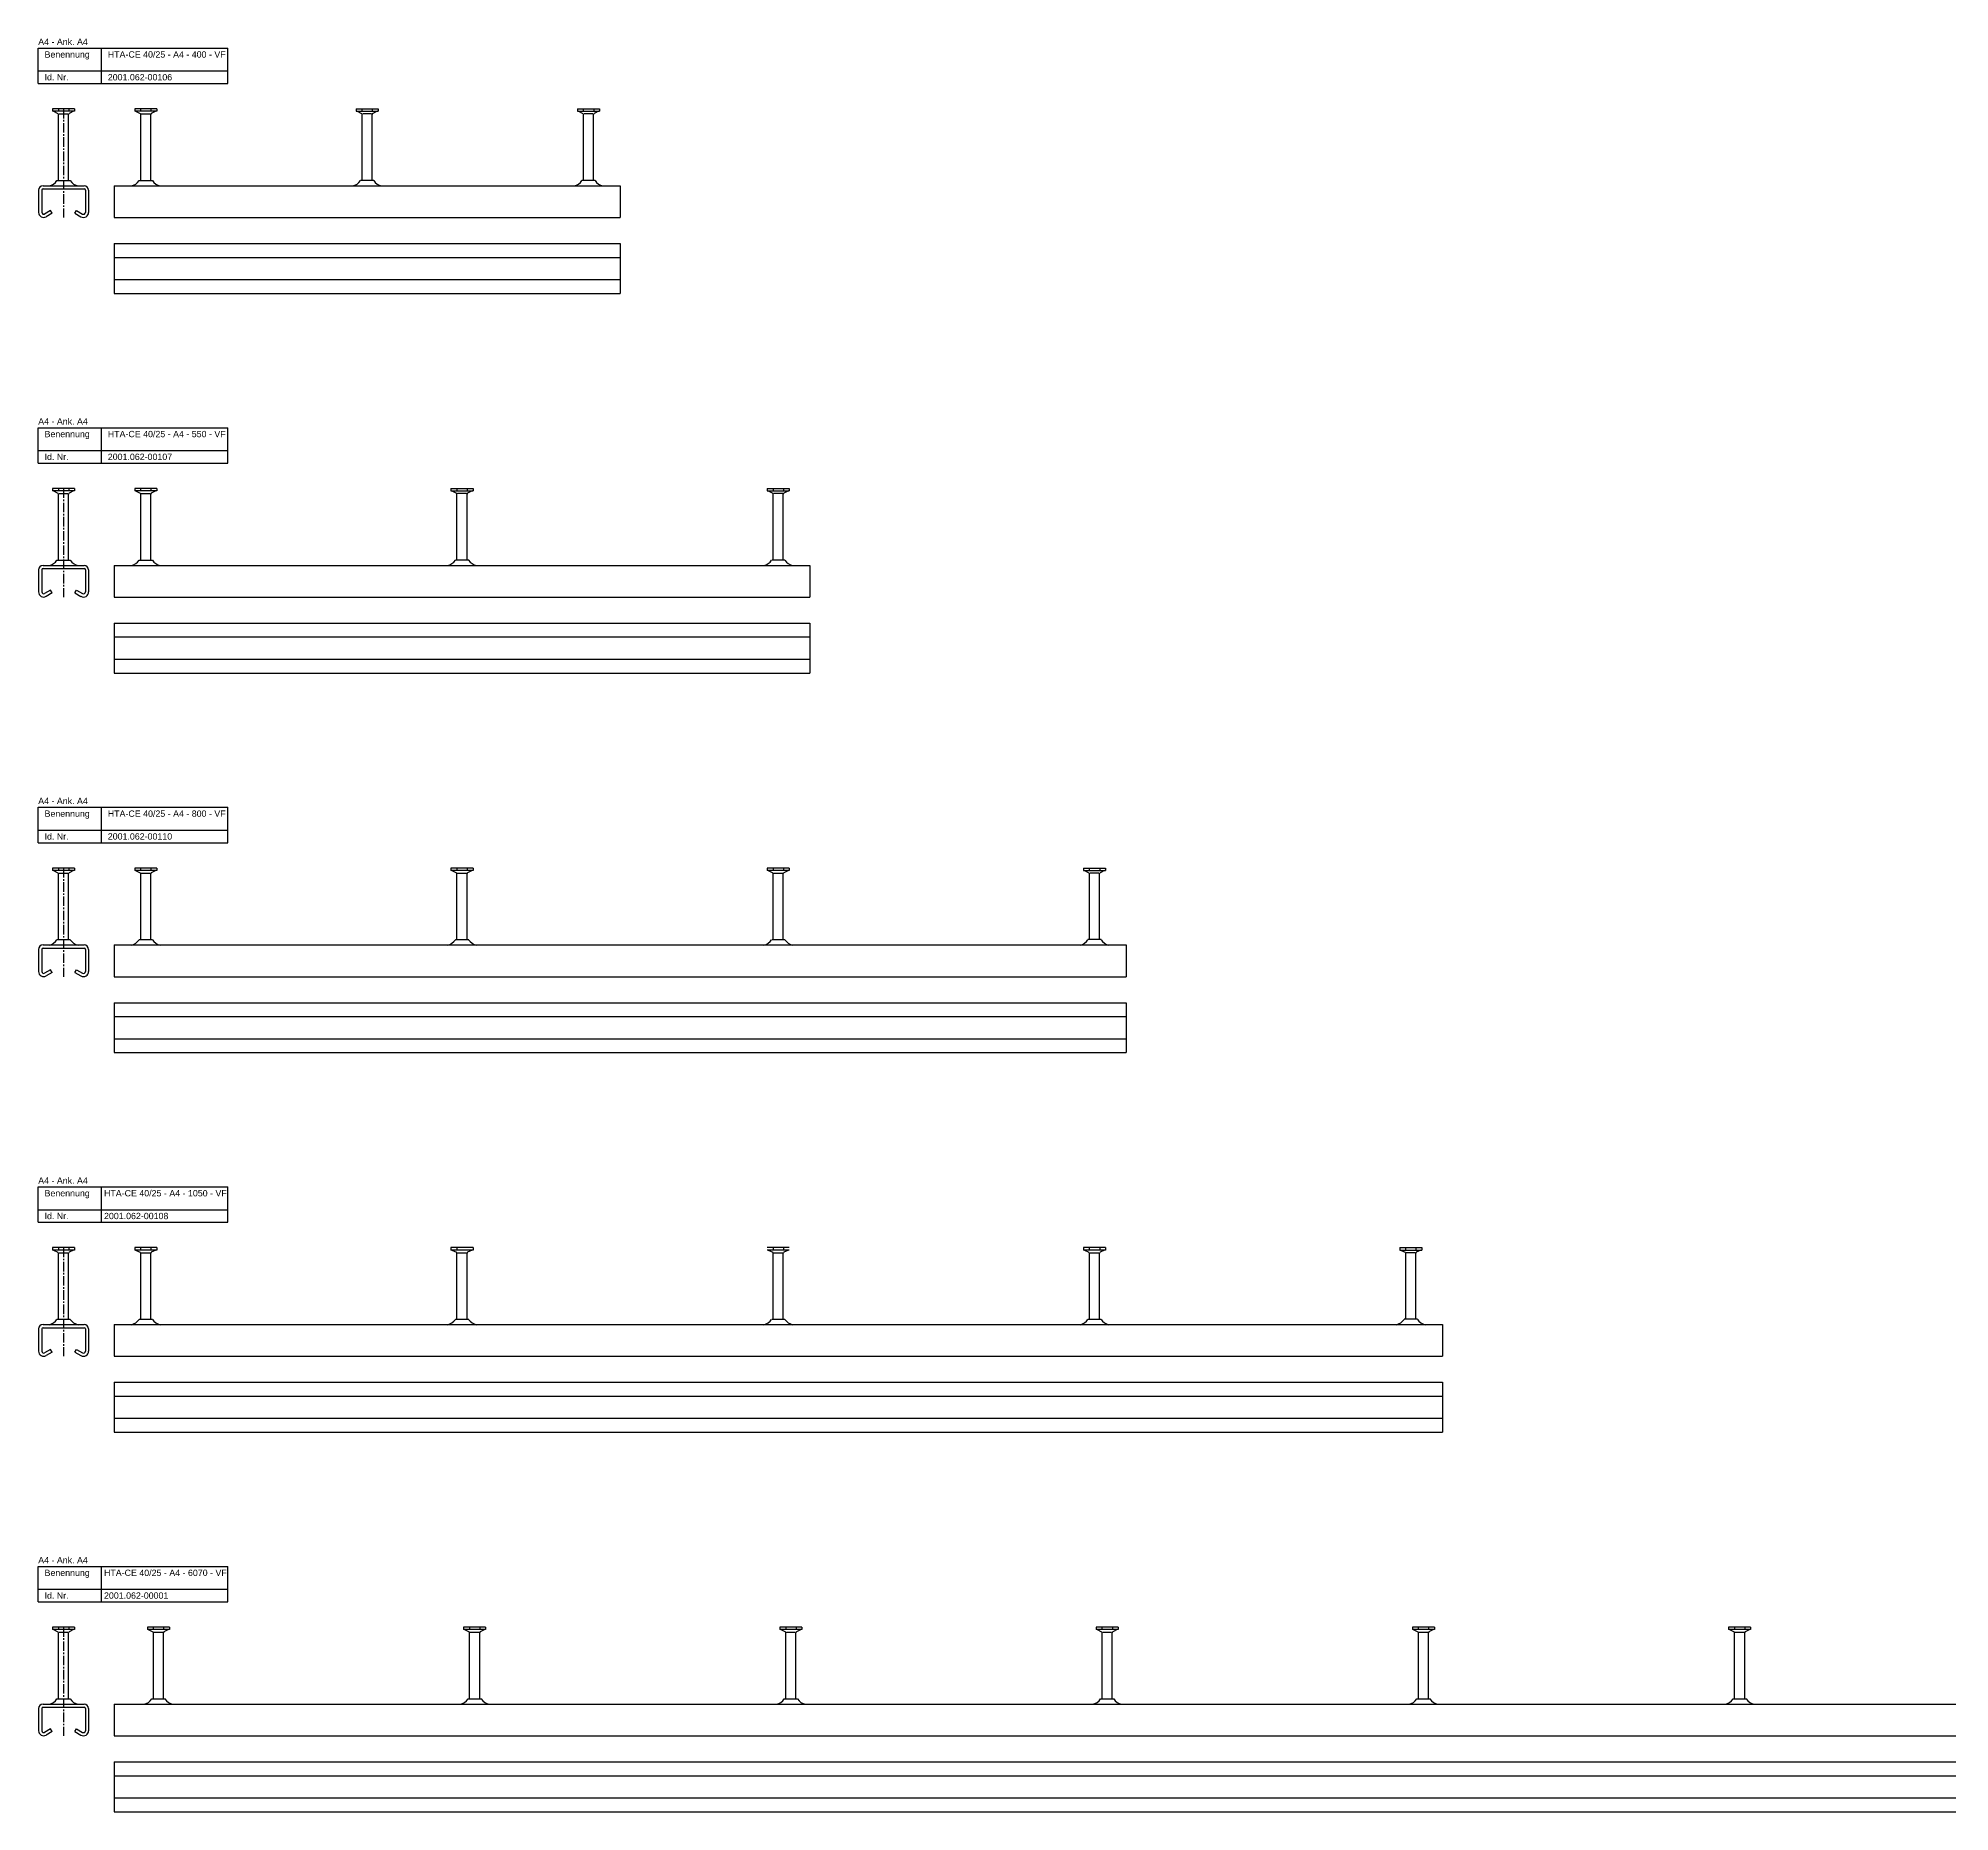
# Model space of a CAD drawing. Header units: millimetres. Extents: x 11969 to 26348, y -459 to 2743.
# Drawn here: x 20218 to 21729, y -159 to 1243 of the extents above; entities that cross this region are included whole.
import ezdxf

# ---------------------------------------------------------------- set-up
doc = ezdxf.new("R2010")
doc.units = ezdxf.units.MM
doc.header["$LTSCALE"] = 10
doc.linetypes.add('MITTE2', pattern=[1.125, 0.75, -0.125, 0.125, -0.125])
doc.layers.add('HALFEN', color=2, linetype='CONTINUOUS')
doc.styles.add('ARIAL50', font='arial.ttf', dxfattribs={"height": 5})

msp = doc.modelspace()

# ---------------------------------------------------------------- linework, layer by layer
at = {"layer": 'HALFEN'}
for p, q in [((20218.2, 1235.2), (20368.2, 1235.2)), ((20218.2, 1207.2), (20218.2, 1235.2)), ((20268.2, 1207.2), (20268.2, 1235.2)), ((20368.2, 1207.2), (20368.2, 1235.2)), ((20218.2, 1217.2), (20368.2, 1217.2)), ((20218.2, 1207.2), (20368.2, 1207.2)), ((20246.9, 1187.2), (20229.5, 1187.2)), ((20229.5, 1187.2), (20229.5, 1185.3)), ((20246.9, 1185.3), (20229.5, 1185.3)), ((20230.2, 1185.3), (20233.8, 1183.5)), ((20234.1, 1187), (20234.1, 1185.6)), ((20234.2, 1130.6), (20234.2, 1182.8)), ((20234.7, 1183.2), (20241.7, 1183.2)), ((20242.2, 1130.6), (20242.2, 1182.8)), ((20242.3, 1187), (20242.3, 1185.6)), ((20246.2, 1185.3), (20242.6, 1183.5)), ((20246.9, 1187.2), (20246.9, 1185.3)), ((20311.9, 1187.2), (20294.5, 1187.2)), ((20294.5, 1187.2), (20294.5, 1185.3)), ((20311.9, 1185.3), (20294.5, 1185.3)), ((20295.2, 1185.3), (20298.8, 1183.5)), ((20299.1, 1187), (20299.1, 1185.6)), ((20299.2, 1130.6), (20299.2, 1182.8)), ((20299.7, 1183.2), (20306.7, 1183.2)), ((20307.2, 1130.6), (20307.2, 1182.8)), ((20307.3, 1187), (20307.3, 1185.6)), ((20311.2, 1185.3), (20307.6, 1183.5)), ((20311.9, 1187.2), (20311.9, 1185.3)), ((20469.5, 1187.2), (20486.9, 1187.2)), ((20469.5, 1187.2), (20469.5, 1185.3)), ((20469.5, 1185.3), (20486.9, 1185.3)), ((20470.2, 1185.3), (20473.8, 1183.5)), ((20474.1, 1187), (20474.1, 1185.6)), ((20474.2, 1130.6), (20474.2, 1182.8)), ((20481.7, 1183.2), (20474.7, 1183.2)), ((20482.2, 1130.6), (20482.2, 1182.8)), ((20482.3, 1187), (20482.3, 1185.6)), ((20486.2, 1185.3), (20482.6, 1183.5)), ((20486.9, 1187.2), (20486.9, 1185.3)), ((20644.5, 1187.2), (20661.9, 1187.2)), ((20644.5, 1187.2), (20644.5, 1185.3)), ((20644.5, 1185.3), (20661.9, 1185.3)), ((20645.2, 1185.3), (20648.8, 1183.5)), ((20649.1, 1187), (20649.1, 1185.6)), ((20649.2, 1130.6), (20649.2, 1182.8)), ((20656.7, 1183.2), (20649.7, 1183.2)), ((20657.2, 1130.6), (20657.2, 1182.8)), ((20657.3, 1187), (20657.3, 1185.6)), ((20661.2, 1185.3), (20657.6, 1183.5)), ((20661.9, 1187.2), (20661.9, 1185.3)), ((20218.5, 1122.9), (20218.5, 1105.4)), ((20221, 1122.9), (20221, 1105.4)), ((20222, 1126.4), (20254.5, 1126.4)), ((20222, 1123.9), (20254.5, 1123.9)), ((20233, 1130.6), (20243.5, 1130.6)), ((20255.5, 1122.9), (20255.5, 1105.4)), ((20258, 1122.9), (20258, 1105.4)), ((20278.2, 1126.4), (20678.2, 1126.4)), ((20278.2, 1126.4), (20278.2, 1101.3)), ((20298, 1130.6), (20308.5, 1130.6)), ((20483.5, 1130.6), (20473, 1130.6)), ((20658.5, 1130.6), (20648, 1130.6)), ((20678.2, 1126.4), (20678.2, 1101.3)), ((20227.9, 1106.8), (20223.2, 1104.1)), ((20229.2, 1104.7), (20224.5, 1101.9)), ((20229.2, 1104.7), (20227.9, 1106.8)), ((20247.2, 1104.7), (20248.5, 1106.8)), ((20247.2, 1104.7), (20251.9, 1101.9)), ((20248.5, 1106.8), (20253.2, 1104.1)), ((20278.2, 1101.3), (20678.2, 1101.3)), ((20278.2, 1080.8), (20678.2, 1080.8)), ((20278.2, 1080.8), (20278.2, 1041.3)), ((20678.2, 1080.8), (20678.2, 1041.3)), ((20278.2, 1069.8), (20678.2, 1069.8)), ((20278.2, 1052.3), (20678.2, 1052.3)), ((20278.2, 1041.3), (20678.2, 1041.3)), ((20218.2, 935.2), (20368.2, 935.2)), ((20218.2, 907.2), (20218.2, 935.2)), ((20268.2, 907.2), (20268.2, 935.2)), ((20368.2, 907.2), (20368.2, 935.2)), ((20218.2, 917.2), (20368.2, 917.2)), ((20218.2, 907.2), (20368.2, 907.2)), ((20246.9, 887.2), (20229.5, 887.2)), ((20229.5, 887.2), (20229.5, 885.3)), ((20246.9, 885.3), (20229.5, 885.3)), ((20230.2, 885.3), (20233.8, 883.5)), ((20234.1, 887), (20234.1, 885.6)), ((20234.2, 830.6), (20234.2, 882.8)), ((20234.7, 883.2), (20241.7, 883.2)), ((20242.2, 830.6), (20242.2, 882.8)), ((20242.3, 887), (20242.3, 885.6)), ((20246.2, 885.3), (20242.6, 883.5)), ((20246.9, 887.2), (20246.9, 885.3)), ((20311.9, 887.2), (20294.5, 887.2)), ((20294.5, 887.2), (20294.5, 885.3)), ((20311.9, 885.3), (20294.5, 885.3)), ((20295.2, 885.3), (20298.8, 883.5)), ((20299.1, 887), (20299.1, 885.6)), ((20299.2, 830.6), (20299.2, 882.8)), ((20299.7, 883.2), (20306.7, 883.2)), ((20307.2, 830.6), (20307.2, 882.8)), ((20307.3, 887), (20307.3, 885.6)), ((20311.2, 885.3), (20307.6, 883.5)), ((20311.9, 887.2), (20311.9, 885.3)), ((20544.5, 887.2), (20561.9, 887.2)), ((20544.5, 887.2), (20544.5, 885.3)), ((20544.5, 885.3), (20561.9, 885.3)), ((20545.2, 885.3), (20548.8, 883.5)), ((20549.1, 887), (20549.1, 885.6)), ((20549.2, 830.6), (20549.2, 882.8)), ((20556.7, 883.2), (20549.7, 883.2)), ((20557.2, 830.6), (20557.2, 882.8)), ((20557.3, 887), (20557.3, 885.6)), ((20561.2, 885.3), (20557.6, 883.5)), ((20561.9, 887.2), (20561.9, 885.3)), ((20794.5, 887.2), (20811.9, 887.2)), ((20794.5, 887.2), (20794.5, 885.3)), ((20794.5, 885.3), (20811.9, 885.3)), ((20795.2, 885.3), (20798.8, 883.5)), ((20799.1, 887), (20799.1, 885.6)), ((20799.2, 830.6), (20799.2, 882.8)), ((20806.7, 883.2), (20799.7, 883.2)), ((20807.2, 830.6), (20807.2, 882.8)), ((20807.3, 887), (20807.3, 885.6)), ((20811.2, 885.3), (20807.6, 883.5)), ((20811.9, 887.2), (20811.9, 885.3)), ((20218.5, 822.9), (20218.5, 805.4)), ((20221, 822.9), (20221, 805.4)), ((20222, 826.4), (20254.5, 826.4)), ((20222, 823.9), (20254.5, 823.9)), ((20233, 830.6), (20243.5, 830.6)), ((20255.5, 822.9), (20255.5, 805.4)), ((20258, 822.9), (20258, 805.4)), ((20278.2, 826.4), (20828.2, 826.4)), ((20278.2, 826.4), (20278.2, 801.3)), ((20298, 830.6), (20308.5, 830.6)), ((20558.5, 830.6), (20548, 830.6)), ((20808.5, 830.6), (20798, 830.6)), ((20828.2, 826.4), (20828.2, 801.3)), ((20227.9, 806.8), (20223.2, 804.1)), ((20229.2, 804.7), (20224.5, 801.9)), ((20229.2, 804.7), (20227.9, 806.8)), ((20247.2, 804.7), (20248.5, 806.8)), ((20247.2, 804.7), (20251.9, 801.9)), ((20248.5, 806.8), (20253.2, 804.1)), ((20278.2, 801.3), (20828.2, 801.3)), ((20278.2, 780.8), (20828.2, 780.8)), ((20278.2, 780.8), (20278.2, 741.3)), ((20828.2, 780.8), (20828.2, 741.3)), ((20278.2, 769.8), (20828.2, 769.8)), ((20278.2, 752.3), (20828.2, 752.3)), ((20278.2, 741.3), (20828.2, 741.3)), ((20218.2, 635.2), (20368.2, 635.2)), ((20218.2, 607.2), (20218.2, 635.2)), ((20268.2, 607.2), (20268.2, 635.2)), ((20368.2, 607.2), (20368.2, 635.2)), ((20218.2, 617.2), (20368.2, 617.2)), ((20218.2, 607.2), (20368.2, 607.2)), ((20246.9, 587.2), (20229.5, 587.2)), ((20229.5, 587.2), (20229.5, 585.3)), ((20246.9, 585.3), (20229.5, 585.3)), ((20230.2, 585.3), (20233.8, 583.5)), ((20234.1, 587), (20234.1, 585.6)), ((20234.2, 530.6), (20234.2, 582.8)), ((20234.7, 583.2), (20241.7, 583.2)), ((20242.2, 530.6), (20242.2, 582.8)), ((20242.3, 587), (20242.3, 585.6)), ((20246.2, 585.3), (20242.6, 583.5)), ((20246.9, 587.2), (20246.9, 585.3)), ((20311.9, 587.2), (20294.5, 587.2)), ((20294.5, 587.2), (20294.5, 585.3)), ((20311.9, 585.3), (20294.5, 585.3)), ((20295.2, 585.3), (20298.8, 583.5)), ((20299.1, 587), (20299.1, 585.6)), ((20299.2, 530.6), (20299.2, 582.8)), ((20299.7, 583.2), (20306.7, 583.2)), ((20307.2, 530.6), (20307.2, 582.8)), ((20307.3, 587), (20307.3, 585.6)), ((20311.2, 585.3), (20307.6, 583.5)), ((20311.9, 587.2), (20311.9, 585.3)), ((20561.9, 587.2), (20544.5, 587.2)), ((20544.5, 587.2), (20544.5, 585.3)), ((20561.9, 585.3), (20544.5, 585.3)), ((20545.2, 585.3), (20548.8, 583.5)), ((20549.1, 587), (20549.1, 585.6)), ((20549.2, 530.6), (20549.2, 582.8)), ((20549.7, 583.2), (20556.7, 583.2)), ((20557.2, 530.6), (20557.2, 582.8)), ((20557.3, 587), (20557.3, 585.6)), ((20561.2, 585.3), (20557.6, 583.5)), ((20561.9, 587.2), (20561.9, 585.3)), ((20811.9, 587.2), (20794.5, 587.2)), ((20794.5, 587.2), (20794.5, 585.3)), ((20811.9, 585.3), (20794.5, 585.3)), ((20795.2, 585.3), (20798.8, 583.5)), ((20799.1, 587), (20799.1, 585.6)), ((20799.2, 530.6), (20799.2, 582.8)), ((20799.7, 583.2), (20806.7, 583.2)), ((20807.2, 530.6), (20807.2, 582.8)), ((20807.3, 587), (20807.3, 585.6)), ((20811.2, 585.3), (20807.6, 583.5)), ((20811.9, 587.2), (20811.9, 585.3)), ((21044.5, 587.2), (21061.9, 587.2)), ((21044.5, 587.2), (21044.5, 585.3)), ((21044.5, 585.3), (21061.9, 585.3)), ((21045.2, 585.3), (21048.8, 583.5)), ((21049.1, 587), (21049.1, 585.6)), ((21049.2, 530.6), (21049.2, 582.8)), ((21056.7, 583.2), (21049.7, 583.2)), ((21057.2, 530.6), (21057.2, 582.8)), ((21057.3, 587), (21057.3, 585.6)), ((21061.2, 585.3), (21057.6, 583.5)), ((21061.9, 587.2), (21061.9, 585.3)), ((20233, 530.6), (20243.5, 530.6)), ((20298, 530.6), (20308.5, 530.6)), ((20548, 530.6), (20558.5, 530.6)), ((20798, 530.6), (20808.5, 530.6)), ((21058.5, 530.6), (21048, 530.6)), ((20218.5, 522.9), (20218.5, 505.4)), ((20221, 522.9), (20221, 505.4)), ((20222, 526.4), (20254.5, 526.4)), ((20222, 523.9), (20254.5, 523.9)), ((20255.5, 522.9), (20255.5, 505.4)), ((20258, 522.9), (20258, 505.4)), ((20278.2, 526.4), (21078.2, 526.4)), ((20278.2, 526.4), (20278.2, 501.3)), ((21078.2, 526.4), (21078.2, 501.3)), ((20227.9, 506.8), (20223.2, 504.1)), ((20229.2, 504.7), (20224.5, 501.9)), ((20229.2, 504.7), (20227.9, 506.8)), ((20247.2, 504.7), (20248.5, 506.8)), ((20247.2, 504.7), (20251.9, 501.9)), ((20248.5, 506.8), (20253.2, 504.1)), ((20278.2, 501.3), (21078.2, 501.3)), ((20278.2, 480.8), (21078.2, 480.8)), ((20278.2, 480.8), (20278.2, 441.3)), ((20278.2, 469.8), (21078.2, 469.8)), ((21078.2, 480.8), (21078.2, 441.3)), ((20278.2, 452.3), (21078.2, 452.3)), ((20278.2, 441.3), (21078.2, 441.3)), ((20218.2, 335.2), (20368.2, 335.2)), ((20218.2, 307.2), (20218.2, 335.2)), ((20268.2, 307.2), (20268.2, 335.2)), ((20368.2, 307.2), (20368.2, 335.2)), ((20218.2, 317.2), (20368.2, 317.2)), ((20218.2, 307.2), (20368.2, 307.2)), ((20246.9, 287.2), (20229.5, 287.2)), ((20229.5, 287.2), (20229.5, 285.3)), ((20246.9, 287.2), (20246.9, 285.3)), ((20311.9, 287.2), (20294.5, 287.2)), ((20294.5, 287.2), (20294.5, 285.3)), ((20311.9, 287.2), (20311.9, 285.3)), ((20561.9, 287.2), (20544.5, 287.2)), ((20544.5, 287.2), (20544.5, 285.3)), ((20561.9, 287.2), (20561.9, 285.3)), ((20811.9, 287.2), (20794.5, 287.2)), ((21061.9, 287.2), (21044.5, 287.2)), ((21044.5, 287.2), (21044.5, 285.3)), ((21061.9, 287.2), (21061.9, 285.3)), ((21294.5, 287.2), (21311.9, 287.2)), ((21294.5, 287.2), (21294.5, 285.3)), ((21311.9, 287.2), (21311.9, 285.3)), ((20246.9, 285.3), (20229.5, 285.3)), ((20230.2, 285.3), (20233.8, 283.5)), ((20234.1, 287), (20234.1, 285.6)), ((20234.2, 230.6), (20234.2, 282.8)), ((20234.7, 283.2), (20241.7, 283.2)), ((20242.2, 230.6), (20242.2, 282.8)), ((20242.3, 287), (20242.3, 285.6)), ((20246.2, 285.3), (20242.6, 283.5)), ((20311.9, 285.3), (20294.5, 285.3)), ((20295.2, 285.3), (20298.8, 283.5)), ((20299.1, 287), (20299.1, 285.6)), ((20299.2, 230.6), (20299.2, 282.8)), ((20299.7, 283.2), (20306.7, 283.2)), ((20307.2, 230.6), (20307.2, 282.8)), ((20307.3, 287), (20307.3, 285.6)), ((20311.2, 285.3), (20307.6, 283.5)), ((20561.9, 285.3), (20544.5, 285.3)), ((20545.2, 285.3), (20548.8, 283.5)), ((20549.1, 287), (20549.1, 285.6)), ((20549.2, 230.6), (20549.2, 282.8)), ((20549.7, 283.2), (20556.7, 283.2)), ((20557.2, 230.6), (20557.2, 282.8)), ((20561.2, 285.3), (20557.6, 283.5)), ((20811.9, 285.3), (20794.5, 285.3)), ((20795.2, 285.3), (20798.8, 283.5)), ((20799.1, 287), (20799.1, 285.6)), ((20799.2, 230.6), (20799.2, 282.8)), ((20799.7, 283.2), (20806.7, 283.2)), ((20807.2, 230.6), (20807.2, 282.8)), ((20807.3, 287), (20807.3, 285.6)), ((20811.2, 285.3), (20807.6, 283.5)), ((21061.9, 285.3), (21044.5, 285.3)), ((21045.2, 285.3), (21048.8, 283.5)), ((21049.1, 287), (21049.1, 285.6)), ((21049.2, 230.6), (21049.2, 282.8)), ((21049.7, 283.2), (21056.7, 283.2)), ((21057.2, 230.6), (21057.2, 282.8)), ((21057.3, 287), (21057.3, 285.6)), ((21061.2, 285.3), (21057.6, 283.5)), ((21294.5, 285.3), (21311.9, 285.3)), ((21295.2, 285.3), (21298.8, 283.5)), ((21299.1, 287), (21299.1, 285.6)), ((21299.2, 230.6), (21299.2, 282.8)), ((21306.7, 283.2), (21299.7, 283.2)), ((21307.2, 230.6), (21307.2, 282.8)), ((21307.3, 287), (21307.3, 285.6)), ((21311.2, 285.3), (21307.6, 283.5)), ((20233, 230.6), (20243.5, 230.6)), ((20298, 230.6), (20308.5, 230.6)), ((20548, 230.6), (20558.5, 230.6)), ((20798, 230.6), (20808.5, 230.6)), ((21048, 230.6), (21058.5, 230.6)), ((21308.5, 230.6), (21298, 230.6)), ((20218.5, 222.9), (20218.5, 205.4)), ((20221, 222.9), (20221, 205.4)), ((20222, 226.4), (20254.5, 226.4)), ((20222, 223.9), (20254.5, 223.9)), ((20255.5, 222.9), (20255.5, 205.4)), ((20258, 222.9), (20258, 205.4)), ((20278.2, 226.4), (21328.2, 226.4)), ((20278.2, 226.4), (20278.2, 201.3)), ((21328.2, 226.4), (21328.2, 201.3)), ((20227.9, 206.8), (20223.2, 204.1)), ((20229.2, 204.7), (20224.5, 201.9)), ((20229.2, 204.7), (20227.9, 206.8)), ((20247.2, 204.7), (20248.5, 206.8)), ((20247.2, 204.7), (20251.9, 201.9)), ((20248.5, 206.8), (20253.2, 204.1)), ((20278.2, 201.3), (21328.2, 201.3)), ((20278.2, 180.8), (21328.2, 180.8)), ((20278.2, 180.8), (20278.2, 141.3)), ((20278.2, 169.8), (21328.2, 169.8)), ((21328.2, 180.8), (21328.2, 141.3)), ((20278.2, 152.3), (21328.2, 152.3)), ((20278.2, 141.3), (21328.2, 141.3)), ((20218.2, 35.2), (20368.2, 35.2)), ((20218.2, 7.2), (20218.2, 35.2)), ((20268.2, 7.2), (20268.2, 35.2)), ((20368.2, 7.2), (20368.2, 35.2)), ((20218.2, 17.2), (20368.2, 17.2)), ((20218.2, 7.2), (20368.2, 7.2)), ((20246.9, -12.8), (20229.5, -12.8)), ((20229.5, -12.8), (20229.5, -14.7)), ((20246.9, -14.7), (20229.5, -14.7)), ((20230.2, -14.7), (20233.8, -16.5)), ((20234.1, -13), (20234.1, -14.4)), ((20242.3, -13), (20242.3, -14.4)), ((20246.2, -14.7), (20242.6, -16.5)), ((20246.9, -12.8), (20246.9, -14.7)), ((20321.9, -12.8), (20304.5, -12.8)), ((20304.5, -12.8), (20304.5, -14.7)), ((20321.9, -14.7), (20304.5, -14.7)), ((20305.2, -14.7), (20308.8, -16.5)), ((20309.1, -13), (20309.1, -14.4)), ((20317.3, -13), (20317.3, -14.4)), ((20321.2, -14.7), (20317.6, -16.5)), ((20321.9, -12.8), (20321.9, -14.7)), ((20571.9, -12.8), (20554.5, -12.8)), ((20554.5, -12.8), (20554.5, -14.7)), ((20571.9, -14.7), (20554.5, -14.7)), ((20555.2, -14.7), (20558.8, -16.5)), ((20559.1, -13), (20559.1, -14.4)), ((20567.3, -13), (20567.3, -14.4)), ((20571.2, -14.7), (20567.6, -16.5)), ((20571.9, -12.8), (20571.9, -14.7)), ((20821.9, -12.8), (20804.5, -12.8)), ((20804.5, -12.8), (20804.5, -14.7)), ((20821.9, -14.7), (20804.5, -14.7)), ((20805.2, -14.7), (20808.8, -16.5)), ((20809.1, -13), (20809.1, -14.4)), ((20817.3, -13), (20817.3, -14.4)), ((20821.2, -14.7), (20817.6, -16.5)), ((20821.9, -12.8), (20821.9, -14.7)), ((21071.9, -12.8), (21054.5, -12.8)), ((21054.5, -12.8), (21054.5, -14.7)), ((21071.9, -14.7), (21054.5, -14.7)), ((21055.2, -14.7), (21058.8, -16.5)), ((21059.1, -13), (21059.1, -14.4)), ((21067.3, -13), (21067.3, -14.4)), ((21071.2, -14.7), (21067.6, -16.5)), ((21071.9, -12.8), (21071.9, -14.7)), ((21321.9, -12.8), (21304.5, -12.8)), ((21304.5, -12.8), (21304.5, -14.7)), ((21321.9, -14.7), (21304.5, -14.7)), ((21305.2, -14.7), (21308.8, -16.5)), ((21309.1, -13), (21309.1, -14.4)), ((21317.3, -13), (21317.3, -14.4)), ((21321.2, -14.7), (21317.6, -16.5)), ((21321.9, -12.8), (21321.9, -14.7)), ((21571.9, -12.8), (21554.5, -12.8)), ((21554.5, -12.8), (21554.5, -14.7)), ((21571.9, -14.7), (21554.5, -14.7)), ((21555.2, -14.7), (21558.8, -16.5)), ((21559.1, -13), (21559.1, -14.4)), ((21567.3, -13), (21567.3, -14.4)), ((21571.2, -14.7), (21567.6, -16.5)), ((21571.9, -12.8), (21571.9, -14.7)), ((20234.2, -69.4), (20234.2, -17.2)), ((20234.7, -16.8), (20241.7, -16.8)), ((20242.2, -69.4), (20242.2, -17.2)), ((20309.2, -69.4), (20309.2, -17.2)), ((20309.7, -16.8), (20316.7, -16.8)), ((20317.2, -69.4), (20317.2, -17.2)), ((20559.2, -69.4), (20559.2, -17.2)), ((20559.7, -16.8), (20566.7, -16.8)), ((20567.2, -69.4), (20567.2, -17.2)), ((20809.2, -69.4), (20809.2, -17.2)), ((20809.7, -16.8), (20816.7, -16.8)), ((20817.2, -69.4), (20817.2, -17.2)), ((21059.2, -69.4), (21059.2, -17.2)), ((21059.7, -16.8), (21066.7, -16.8)), ((21067.2, -69.4), (21067.2, -17.2)), ((21309.2, -69.4), (21309.2, -17.2)), ((21309.7, -16.8), (21316.7, -16.8)), ((21317.2, -69.4), (21317.2, -17.2)), ((21559.2, -69.4), (21559.2, -17.2)), ((21559.7, -16.8), (21566.7, -16.8)), ((21567.2, -69.4), (21567.2, -17.2)), ((20222, -73.6), (20254.5, -73.6)), ((20233, -69.4), (20243.5, -69.4)), ((20278.2, -73.6), (26348.2, -73.6)), ((20278.2, -73.6), (20278.2, -98.7)), ((20308, -69.4), (20318.5, -69.4)), ((20558, -69.4), (20568.5, -69.4)), ((20808, -69.4), (20818.5, -69.4)), ((21058, -69.4), (21068.5, -69.4)), ((21308, -69.4), (21318.5, -69.4)), ((21558, -69.4), (21568.5, -69.4)), ((20218.5, -77.1), (20218.5, -94.6)), ((20221, -77.1), (20221, -94.6)), ((20222, -76.1), (20254.5, -76.1)), ((20255.5, -77.1), (20255.5, -94.6)), ((20258, -77.1), (20258, -94.6)), ((20227.9, -93.2), (20223.2, -95.9)), ((20229.2, -95.3), (20224.5, -98.1)), ((20229.2, -95.3), (20227.9, -93.2)), ((20247.2, -95.3), (20248.5, -93.2)), ((20247.2, -95.3), (20251.9, -98.1)), ((20248.5, -93.2), (20253.2, -95.9)), ((20278.2, -98.7), (26348.2, -98.7)), ((20278.2, -119.2), (26348.2, -119.2)), ((20278.2, -119.2), (20278.2, -158.7)), ((20278.2, -130.2), (26348.2, -130.2)), ((20278.2, -147.7), (26348.2, -147.7)), ((20278.2, -158.7), (26348.2, -158.7))]:
    msp.add_line(p, q, dxfattribs=at)
at = {"layer": 'HALFEN', "color": 1, "linetype": 'MITTE2'}
for p, q in [((20238.2, 1187.2), (20238.2, 1101.3)), ((20238.2, 887.2), (20238.2, 801.3)), ((20238.2, 587.2), (20238.2, 501.3)), ((20238.2, 287.2), (20238.2, 201.3)), ((20238.2, -12.8), (20238.2, -98.7))]:
    msp.add_line(p, q, dxfattribs=at)
at = {"layer": 'HALFEN'}
for centre, radius, start, end in [((20233.4, 1182.8), 0.8, 0, 62.3005), ((20243, 1182.8), 0.8, 117.6995, 180), ((20298.4, 1182.8), 0.8, 0, 62.3005), ((20308, 1182.8), 0.8, 117.6995, 180), ((20473.4, 1182.8), 0.8, 0, 62.3005), ((20483, 1182.8), 0.8, 117.6995, 180), ((20648.4, 1182.8), 0.8, 0, 62.3005), ((20658, 1182.8), 0.8, 117.6995, 180), ((20222, 1122.9), 3.5, 90, 180), ((20222, 1122.9), 1, 90, 180), ((20224.7, 1136.1), 10, 281.7837, 326.0185), ((20251.7, 1136.1), 10, 213.9815, 258.2163), ((20254.5, 1122.9), 3.5, 0, 90), ((20254.5, 1122.9), 1, 0, 90), ((20289.7, 1136.1), 10, 281.7837, 326.0185), ((20316.7, 1136.1), 10, 213.9815, 258.2163), ((20464.7, 1136.1), 10, 281.7837, 326.0185), ((20491.7, 1136.1), 10, 213.9815, 258.2163), ((20639.7, 1136.1), 10, 281.7837, 326.0185), ((20666.7, 1136.1), 10, 213.9815, 258.2163), ((20222.5, 1105.4), 4, 180, 300.4516), ((20222.5, 1105.4), 1.5, 180, 300.4516), ((20254, 1105.4), 4, 239.5484, 0), ((20254, 1105.4), 1.5, 239.5484, 0), ((20233.4, 882.8), 0.8, 0, 62.3005), ((20243, 882.8), 0.8, 117.6995, 180), ((20298.4, 882.8), 0.8, 0, 62.3005), ((20308, 882.8), 0.8, 117.6995, 180), ((20548.4, 882.8), 0.8, 0, 62.3005), ((20558, 882.8), 0.8, 117.6995, 180), ((20798.4, 882.8), 0.8, 0, 62.3005), ((20808, 882.8), 0.8, 117.6995, 180), ((20222, 822.9), 3.5, 90, 180), ((20222, 822.9), 1, 90, 180), ((20224.7, 836.1), 10, 281.7837, 326.0185), ((20251.7, 836.1), 10, 213.9815, 258.2163), ((20254.5, 822.9), 3.5, 0, 90), ((20254.5, 822.9), 1, 0, 90), ((20289.7, 836.1), 10, 281.7837, 326.0185), ((20316.7, 836.1), 10, 213.9815, 258.2163), ((20539.7, 836.1), 10, 281.7837, 326.0185), ((20566.7, 836.1), 10, 213.9815, 258.2163), ((20789.7, 836.1), 10, 281.7837, 326.0185), ((20816.7, 836.1), 10, 213.9815, 258.2163), ((20222.5, 805.4), 4, 180, 300.4516), ((20222.5, 805.4), 1.5, 180, 300.4516), ((20254, 805.4), 4, 239.5484, 0), ((20254, 805.4), 1.5, 239.5484, 0), ((20233.4, 582.8), 0.8, 0, 62.3005), ((20243, 582.8), 0.8, 117.6995, 180), ((20298.4, 582.8), 0.8, 0, 62.3005), ((20308, 582.8), 0.8, 117.6995, 180), ((20548.4, 582.8), 0.8, 0, 62.3005), ((20558, 582.8), 0.8, 117.6995, 180), ((20798.4, 582.8), 0.8, 0, 62.3005), ((20808, 582.8), 0.8, 117.6995, 180), ((21048.4, 582.8), 0.8, 0, 62.3005), ((21058, 582.8), 0.8, 117.6995, 180), ((20224.7, 536.1), 10, 281.7837, 326.0185), ((20251.7, 536.1), 10, 213.9815, 258.2163), ((20289.7, 536.1), 10, 281.7837, 326.0185), ((20316.7, 536.1), 10, 213.9815, 258.2163), ((20539.7, 536.1), 10, 281.7837, 326.0185), ((20566.7, 536.1), 10, 213.9815, 258.2163), ((20789.7, 536.1), 10, 281.7837, 326.0185), ((20816.7, 536.1), 10, 213.9815, 258.2163), ((21039.7, 536.1), 10, 281.7837, 326.0185), ((21066.7, 536.1), 10, 213.9815, 258.2163), ((20222, 522.9), 3.5, 90, 180), ((20222, 522.9), 1, 90, 180), ((20254.5, 522.9), 3.5, 0, 90), ((20254.5, 522.9), 1, 0, 90), ((20222.5, 505.4), 4, 180, 300.4516), ((20222.5, 505.4), 1.5, 180, 300.4516), ((20254, 505.4), 4, 239.5484, 0), ((20254, 505.4), 1.5, 239.5484, 0), ((20233.4, 282.8), 0.8, 0, 62.3005), ((20243, 282.8), 0.8, 117.6995, 180), ((20298.4, 282.8), 0.8, 0, 62.3005), ((20308, 282.8), 0.8, 117.6995, 180), ((20548.4, 282.8), 0.8, 0, 62.3005), ((20558, 282.8), 0.8, 117.6995, 180), ((20798.4, 282.8), 0.8, 0, 62.3005), ((20808, 282.8), 0.8, 117.6995, 180), ((21048.4, 282.8), 0.8, 0, 62.3005), ((21058, 282.8), 0.8, 117.6995, 180), ((21298.4, 282.8), 0.8, 0, 62.3005), ((21308, 282.8), 0.8, 117.6995, 180), ((20224.7, 236.1), 10, 281.7837, 326.0185), ((20251.7, 236.1), 10, 213.9815, 258.2163), ((20289.7, 236.1), 10, 281.7837, 326.0185), ((20316.7, 236.1), 10, 213.9815, 258.2163), ((20539.7, 236.1), 10, 281.7837, 326.0185), ((20566.7, 236.1), 10, 213.9815, 258.2163), ((20789.7, 236.1), 10, 281.7837, 326.0185), ((20816.7, 236.1), 10, 213.9815, 258.2163), ((21039.7, 236.1), 10, 281.7837, 326.0185), ((21066.7, 236.1), 10, 213.9815, 258.2163), ((21289.7, 236.1), 10, 281.7837, 326.0185), ((21316.7, 236.1), 10, 213.9815, 258.2163), ((20222, 222.9), 3.5, 90, 180), ((20222, 222.9), 1, 90, 180), ((20254.5, 222.9), 3.5, 0, 90), ((20254.5, 222.9), 1, 0, 90), ((20222.5, 205.4), 4, 180, 300.4516), ((20222.5, 205.4), 1.5, 180, 300.4516), ((20254, 205.4), 4, 239.5484, 0), ((20254, 205.4), 1.5, 239.5484, 0), ((20233.4, -17.2), 0.8, 0, 62.3005), ((20243, -17.2), 0.8, 117.6995, 180), ((20308.4, -17.2), 0.8, 0, 62.3005), ((20318, -17.2), 0.8, 117.6995, 180), ((20558.4, -17.2), 0.8, 0, 62.3005), ((20568, -17.2), 0.8, 117.6995, 180), ((20808.4, -17.2), 0.8, 0, 62.3005), ((20818, -17.2), 0.8, 117.6995, 180), ((21058.4, -17.2), 0.8, 0, 62.3005), ((21068, -17.2), 0.8, 117.6995, 180), ((21308.4, -17.2), 0.8, 0, 62.3005), ((21318, -17.2), 0.8, 117.6995, 180), ((21558.4, -17.2), 0.8, 0, 62.3005), ((21568, -17.2), 0.8, 117.6995, 180), ((20222, -77.1), 3.5, 90, 180), ((20224.7, -63.9), 10, 281.7837, 326.0185), ((20251.7, -63.9), 10, 213.9815, 258.2163), ((20254.5, -77.1), 3.5, 0, 90), ((20299.7, -63.9), 10, 281.7837, 326.0185), ((20326.7, -63.9), 10, 213.9815, 258.2163), ((20549.7, -63.9), 10, 281.7837, 326.0185), ((20576.7, -63.9), 10, 213.9815, 258.2163), ((20799.7, -63.9), 10, 281.7837, 326.0185), ((20826.7, -63.9), 10, 213.9815, 258.2163), ((21049.7, -63.9), 10, 281.7837, 326.0185), ((21076.7, -63.9), 10, 213.9815, 258.2163), ((21299.7, -63.9), 10, 281.7837, 326.0185), ((21326.7, -63.9), 10, 213.9815, 258.2163), ((21549.7, -63.9), 10, 281.7837, 326.0185), ((21576.7, -63.9), 10, 213.9815, 258.2163), ((20222, -77.1), 1, 90, 180), ((20254.5, -77.1), 1, 0, 90), ((20222.5, -94.6), 4, 180, 300.4516), ((20222.5, -94.6), 1.5, 180, 300.4516), ((20254, -94.6), 4, 239.5484, 0), ((20254, -94.6), 1.5, 239.5484, 0)]:
    msp.add_arc(centre, radius, start, end, dxfattribs=at)

# ---------------------------------------------------------------- texts
at = {"layer": 'HALFEN', "style": 'ARIAL50'}
for s, p in [('A4 - Ank. A4', (20218.2, 1237.7)), ('Benennung', (20223.2, 1227.7)), ('HTA-CE 40/25 - A4 - 400 - VF', (20273.2, 1227.7)), ('Id. Nr.', (20223.2, 1209.7)), ('2001.062-00106', (20273.2, 1209.7)), ('A4 - Ank. A4', (20218.2, 937.7)), ('Benennung', (20223.2, 927.7)), ('HTA-CE 40/25 - A4 - 550 - VF', (20273.2, 927.7)), ('Id. Nr.', (20223.2, 909.7)), ('2001.062-00107', (20273.2, 909.7)), ('A4 - Ank. A4', (20218.2, 637.7)), ('Benennung', (20223.2, 627.7)), ('HTA-CE 40/25 - A4 - 800 - VF', (20273.2, 627.7)), ('Id. Nr.', (20223.2, 609.7)), ('2001.062-00110', (20273.2, 609.7)), ('A4 - Ank. A4', (20218.2, 337.7)), ('Benennung', (20223.2, 327.7)), ('HTA-CE 40/25 - A4 - 1050 - VF', (20270.2, 327.7)), ('Id. Nr.', (20223.2, 309.7)), ('2001.062-00108', (20270.2, 309.7)), ('A4 - Ank. A4', (20218.2, 37.7)), ('Benennung', (20223.2, 27.7)), ('HTA-CE 40/25 - A4 - 6070 - VF', (20270.2, 27.7)), ('Id. Nr.', (20223.2, 9.7)), ('2001.062-00001', (20270.2, 9.7))]:
    msp.add_text(s, height=5, dxfattribs=at).set_placement(p)

doc.saveas('drawing.dxf')
